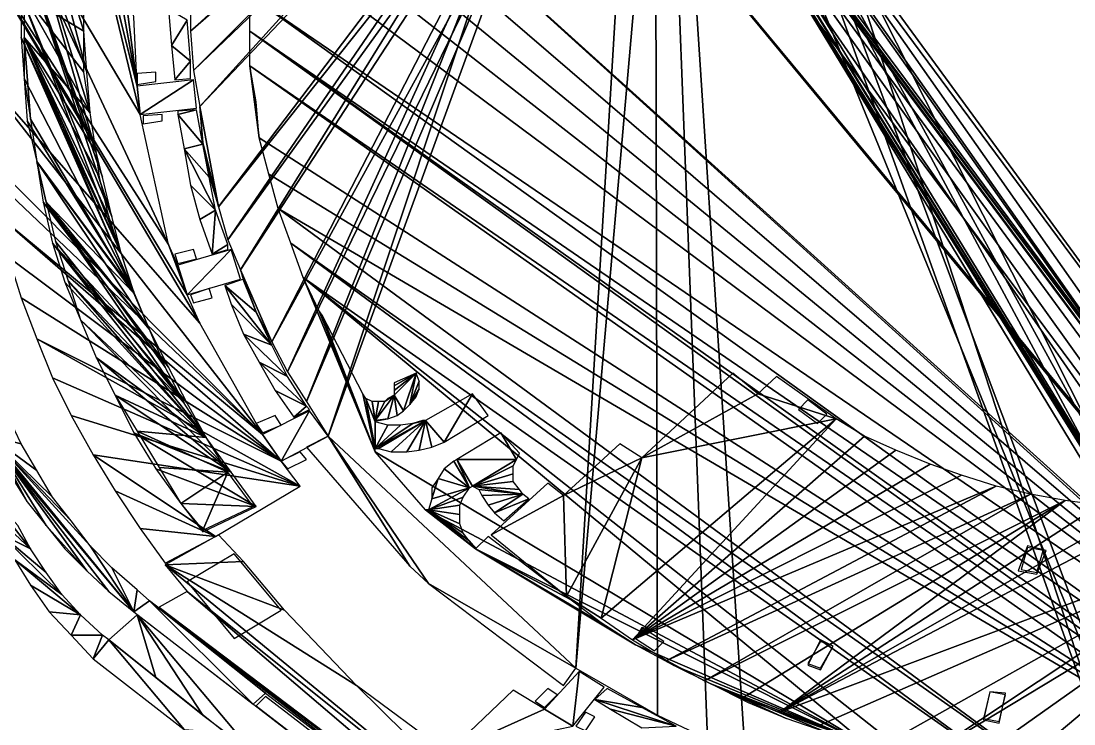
# Model space of a CAD drawing. Extents: x -35430092 to -35393830, y 11991942 to 12015432.
# Drawn here: x -35413104 to -35412169, y 12006755 to 12007379 of the extents above; entities that cross this region are included whole.
import ezdxf

# ---------------------------------------------------------------- set-up
doc = ezdxf.new("R2010")
doc.units = 0

msp = doc.modelspace()

# ---------------------------------------------------------------- linework, layer by layer
at = {"layer": 'mg_to_dxf', "color": 52}
for points in [[(-35412137.59, 12008078.04), (-35412137.59, 12008078.04), (-35412953.32, 12007369.49), (-35412176.56, 12008075.25)], [(-35412137.59, 12008078.04), (-35412137.59, 12008078.04), (-35412953.32, 12007402.9), (-35412953.32, 12007369.49)], [(-35412176.56, 12008075.25), (-35412176.56, 12008075.25), (-35412953.32, 12007369.49), (-35412950.54, 12007334.69)], [(-35412176.56, 12008075.25), (-35412176.56, 12008075.25), (-35412950.54, 12007334.69), (-35412212.76, 12008071.08)], [(-35412212.76, 12008071.08), (-35412212.76, 12008071.08), (-35412950.54, 12007334.69), (-35412944.97, 12007302.67)], [(-35412212.76, 12008071.08), (-35412212.76, 12008071.08), (-35412944.97, 12007302.67), (-35412251.73, 12008065.51)], [(-35412251.73, 12008065.51), (-35412251.73, 12008065.51), (-35412944.97, 12007302.67), (-35412928.26, 12007213.58)], [(-35412251.73, 12008065.51), (-35412251.73, 12008065.51), (-35412928.26, 12007213.58), (-35412287.93, 12008058.55)], [(-35412287.93, 12008058.55), (-35412287.93, 12008058.55), (-35412928.26, 12007213.58), (-35412919.91, 12007184.35)], [(-35412287.93, 12008058.55), (-35412287.93, 12008058.55), (-35412919.91, 12007184.35), (-35412326.9, 12008048.8)], [(-35412326.9, 12008048.8), (-35412326.9, 12008048.8), (-35412919.91, 12007184.35), (-35412908.78, 12007157.9)], [(-35412326.9, 12008048.8), (-35412326.9, 12008048.8), (-35412908.78, 12007157.9), (-35412363.1, 12008039.06)], [(-35412363.1, 12008039.06), (-35412363.1, 12008039.06), (-35412908.78, 12007157.9), (-35412880.93, 12007093.87)], [(-35412363.1, 12008039.06), (-35412363.1, 12008039.06), (-35412880.93, 12007093.87), (-35412399.29, 12008026.53)], [(-35412399.29, 12008026.53), (-35412399.29, 12008026.53), (-35412880.93, 12007093.87), (-35412867.01, 12007067.42)], [(-35412399.29, 12008026.53), (-35412399.29, 12008026.53), (-35412867.01, 12007067.42), (-35412435.48, 12008012.61)], [(-35412435.48, 12008012.61), (-35412435.48, 12008012.61), (-35412867.01, 12007067.42), (-35412850.31, 12007040.97)], [(-35412435.48, 12008012.61), (-35412435.48, 12008012.61), (-35412850.31, 12007040.97), (-35412471.68, 12007995.91)], [(-35412471.68, 12007995.91), (-35412471.68, 12007995.91), (-35412850.31, 12007040.97), (-35412830.82, 12007010.34)], [(-35412471.68, 12007995.91), (-35412471.68, 12007995.91), (-35412830.82, 12007010.34), (-35412507.87, 12007979.2)], [(-35412507.87, 12007979.2), (-35412507.87, 12007979.2), (-35412830.82, 12007010.34), (-35412610.88, 12006804.32)], [(-35412507.87, 12007979.2), (-35412507.87, 12007979.2), (-35412610.88, 12006804.32), (-35412541.28, 12007961.1)], [(-35412538.49, 12006762.56), (-35412538.49, 12006762.56), (-35412541.28, 12007961.1), (-35412610.88, 12006804.32)], [(-35412541.28, 12007961.1), (-35412541.28, 12007961.1), (-35412112.53, 12006652.59), (-35412574.69, 12007940.22)], [(-35412541.28, 12007961.1), (-35412541.28, 12007961.1), (-35412538.49, 12006762.56), (-35412493.95, 12006741.68)], [(-35412460.54, 12006727.76), (-35412460.54, 12006727.76), (-35412541.28, 12007961.1), (-35412493.95, 12006741.68)], [(-35412112.53, 12006652.59), (-35412112.53, 12006652.59), (-35412541.28, 12007961.1), (-35412460.54, 12006727.76)], [(-35412574.69, 12007940.22), (-35412574.69, 12007940.22), (-35412090.26, 12006651.2), (-35412608.1, 12007919.34)], [(-35412574.69, 12007940.22), (-35412574.69, 12007940.22), (-35412112.53, 12006652.59), (-35412090.26, 12006651.2)], [(-35412608.1, 12007919.34), (-35412608.1, 12007919.34), (-35411967.76, 12006647.02), (-35412638.72, 12007897.07)], [(-35412608.1, 12007919.34), (-35412608.1, 12007919.34), (-35412090.26, 12006651.2), (-35411967.76, 12006647.02)], [(-35412638.72, 12007897.07), (-35412638.72, 12007897.07), (-35411953.84, 12006647.02), (-35412688.83, 12007856.7)], [(-35412638.72, 12007897.07), (-35412638.72, 12007897.07), (-35411967.76, 12006647.02), (-35411953.84, 12006647.02)], [(-35412688.83, 12007856.7), (-35412688.83, 12007856.7), (-35411942.7, 12006648.41), (-35412691.62, 12007848.35)], [(-35412688.83, 12007856.7), (-35412688.83, 12007856.7), (-35411953.84, 12006647.02), (-35411942.7, 12006648.41)], [(-35412711.11, 12007844.17), (-35412711.11, 12007844.17), (-35411906.51, 12006719.41), (-35412738.95, 12007838.61)], [(-35412711.11, 12007844.17), (-35412711.11, 12007844.17), (-35411928.78, 12006716.62), (-35411906.51, 12006719.41)], [(-35411928.78, 12006716.62), (-35411928.78, 12006716.62), (-35412711.11, 12007844.17), (-35411906.51, 12006748.64)], [(-35411906.51, 12006748.64), (-35411906.51, 12006748.64), (-35412711.11, 12007844.17), (-35411900.94, 12006758.39)], [(-35412702.75, 12007835.82), (-35412702.75, 12007835.82), (-35411900.94, 12006758.39), (-35412711.11, 12007844.17)], [(-35412691.62, 12007848.35), (-35412691.62, 12007848.35), (-35411942.7, 12006648.41), (-35412688.83, 12007844.17)], [(-35412688.83, 12007844.17), (-35412688.83, 12007844.17), (-35411942.7, 12006648.41), (-35412686.05, 12007841.39)], [(-35412672.13, 12007840), (-35412672.13, 12007840), (-35411870.32, 12006706.88), (-35412669.35, 12007842.78)], [(-35412669.35, 12007842.78), (-35412669.35, 12007842.78), (-35411867.53, 12006761.17), (-35412647.07, 12007826.08)], [(-35412669.35, 12007842.78), (-35412669.35, 12007842.78), (-35411870.32, 12006706.88), (-35411867.53, 12006761.17)], [(-35412669.35, 12007842.78), (-35412669.35, 12007842.78), (-35411870.32, 12006706.88), (-35412669.35, 12007842.78)], [(-35412738.95, 12007838.61), (-35412738.95, 12007838.61), (-35411906.51, 12006719.41), (-35412786.28, 12007782.92)], [(-35412702.75, 12007835.82), (-35412702.75, 12007835.82), (-35411900.94, 12006758.39)], [(-35412697.19, 12007830.25), (-35412697.19, 12007830.25), (-35411898.16, 12006761.17), (-35412702.75, 12007835.82)], [(-35412702.75, 12007835.82), (-35412702.75, 12007835.82), (-35411898.16, 12006761.17), (-35411900.94, 12006758.39)], [(-35412686.05, 12007841.39), (-35412686.05, 12007841.39), (-35411942.7, 12006648.41), (-35412683.27, 12007840)], [(-35412683.27, 12007840), (-35412683.27, 12007840), (-35411942.7, 12006648.41), (-35412677.7, 12007840)], [(-35412677.7, 12007840), (-35412677.7, 12007840), (-35411942.7, 12006648.41), (-35412672.13, 12007840)], [(-35412672.13, 12007840), (-35412672.13, 12007840), (-35411942.7, 12006648.41), (-35411870.32, 12006706.88)], [(-35412688.83, 12007826.08), (-35412688.83, 12007826.08), (-35411898.16, 12006761.17), (-35412697.19, 12007830.25)], [(-35412647.07, 12007826.08), (-35412647.07, 12007826.08), (-35411898.16, 12006761.17), (-35412688.83, 12007826.08)], [(-35412647.07, 12007826.08), (-35412647.07, 12007826.08), (-35411867.53, 12006761.17), (-35411898.16, 12006761.17)], [(-35412786.28, 12007782.92), (-35412786.28, 12007782.92), (-35411903.73, 12006719.41), (-35412864.23, 12007589.43)], [(-35412786.28, 12007782.92), (-35412786.28, 12007782.92), (-35411906.51, 12006719.41), (-35411903.73, 12006719.41)], [(-35412786.28, 12007782.92), (-35412786.28, 12007782.92), (-35411906.51, 12006719.41)], [(-35413056.33, 12007749.52), (-35413056.33, 12007749.52), (-35413073.04, 12007713.32), (-35413000.65, 12007320.77)], [(-35413003.43, 12007382.02), (-35413003.43, 12007382.02), (-35413056.33, 12007749.52), (-35413000.65, 12007320.77)], [(-35413000.65, 12007320.77), (-35413000.65, 12007320.77), (-35413073.04, 12007713.32), (-35413089.74, 12007675.74)], [(-35413089.74, 12007675.74), (-35413089.74, 12007675.74), (-35413134.29, 12007525.4), (-35412997.87, 12007295.71)], [(-35413000.65, 12007320.77), (-35413000.65, 12007320.77), (-35413089.74, 12007675.74), (-35412997.87, 12007295.71)], [(-35412864.23, 12007589.43), (-35412864.23, 12007589.43), (-35411898.16, 12006718.02), (-35412875.37, 12007557.41)], [(-35412864.23, 12007589.43), (-35412864.23, 12007589.43), (-35411903.73, 12006719.41), (-35411898.16, 12006718.02)], [(-35412875.37, 12007557.41), (-35412875.37, 12007557.41), (-35411898.16, 12006718.02), (-35412883.72, 12007525.4)], [(-35413134.29, 12007525.4), (-35413134.29, 12007525.4), (-35413142.64, 12007444.66), (-35412972.81, 12007180.17)], [(-35412997.87, 12007295.71), (-35412997.87, 12007295.71), (-35413134.29, 12007525.4), (-35412972.81, 12007180.17)], [(-35412883.72, 12007525.4), (-35412883.72, 12007525.4), (-35411898.16, 12006718.02), (-35412889.29, 12007491.99)], [(-35413045.2, 12007333.3), (-35413045.2, 12007333.3), (-35413092.52, 12007512.87), (-35413098.09, 12007475.28)], [(-35413047.98, 12007369.49), (-35413047.98, 12007369.49), (-35413092.52, 12007512.87), (-35413045.2, 12007333.3)], [(-35413047.98, 12007405.68), (-35413047.98, 12007405.68), (-35413092.52, 12007512.87), (-35413047.98, 12007369.49)], [(-35412889.29, 12007491.99), (-35412889.29, 12007491.99), (-35411898.16, 12006718.02), (-35412894.86, 12007458.58)], [(-35413098.09, 12007475.28), (-35413098.09, 12007475.28), (-35413100.88, 12007439.09), (-35413036.84, 12007262.3)], [(-35413042.41, 12007297.1), (-35413042.41, 12007297.1), (-35413098.09, 12007475.28), (-35413036.84, 12007262.3)], [(-35413045.2, 12007333.3), (-35413045.2, 12007333.3), (-35413098.09, 12007475.28), (-35413042.41, 12007297.1)], [(-35412894.86, 12007458.58), (-35412894.86, 12007458.58), (-35411898.16, 12006718.02), (-35412900.42, 12007401.51)], [(-35413142.64, 12007444.66), (-35413142.64, 12007444.66), (-35413145.42, 12007338.86), (-35412944.97, 12007110.57)], [(-35412972.81, 12007180.17), (-35412972.81, 12007180.17), (-35413142.64, 12007444.66), (-35412956.1, 12007135.63)], [(-35412956.1, 12007135.63), (-35412956.1, 12007135.63), (-35413142.64, 12007444.66), (-35412944.97, 12007110.57)], [(-35413022.92, 12007205.23), (-35413022.92, 12007205.23), (-35413100.88, 12007439.09), (-35413103.66, 12007401.51)], [(-35413100.88, 12007439.09), (-35413100.88, 12007439.09), (-35413031.27, 12007240.03), (-35413036.84, 12007262.3)], [(-35413031.27, 12007240.03), (-35413031.27, 12007240.03), (-35413100.88, 12007439.09), (-35413022.92, 12007205.23)], [(-35413100.88, 12007401.51), (-35413100.88, 12007401.51), (-35413047.98, 12007369.49), (-35413047.98, 12007405.68)], [(-35413103.66, 12007401.51), (-35413103.66, 12007401.51), (-35413103.66, 12007363.92), (-35413014.57, 12007171.82)], [(-35413022.92, 12007205.23), (-35413022.92, 12007205.23), (-35413103.66, 12007401.51), (-35413014.57, 12007171.82)], [(-35413100.88, 12007401.51), (-35413100.88, 12007401.51), (-35413100.88, 12007363.92), (-35413042.41, 12007297.1)], [(-35413100.88, 12007401.51), (-35413100.88, 12007401.51), (-35413042.41, 12007297.1), (-35413047.98, 12007333.3)], [(-35413100.88, 12007401.51), (-35413100.88, 12007401.51), (-35413047.98, 12007333.3), (-35413047.98, 12007369.49)], [(-35412900.42, 12007401.51), (-35412900.42, 12007401.51), (-35411914.86, 12006694.35), (-35412900.42, 12007369.49)], [(-35412900.42, 12007401.51), (-35412900.42, 12007401.51), (-35411898.16, 12006718.02), (-35411914.86, 12006694.35)], [(-35412956.1, 12007379.23), (-35412956.1, 12007379.23), (-35412972.81, 12007388.98), (-35412970.03, 12007356.96)], [(-35412956.1, 12007379.23), (-35412956.1, 12007379.23), (-35412970.03, 12007356.96), (-35412953.32, 12007343.04)], [(-35412900.42, 12007338.86), (-35412900.42, 12007338.86), (-35412900.42, 12007369.49), (-35411945.49, 12006683.22)], [(-35411945.49, 12006683.22), (-35411945.49, 12006683.22), (-35412900.42, 12007369.49), (-35411934.35, 12006684.61)], [(-35412900.42, 12007369.49), (-35412900.42, 12007369.49), (-35411914.86, 12006694.35), (-35411934.35, 12006684.61)], [(-35413103.66, 12007363.92), (-35413103.66, 12007363.92), (-35413100.88, 12007327.73), (-35413003.43, 12007138.41)], [(-35413014.57, 12007171.82), (-35413014.57, 12007171.82), (-35413103.66, 12007363.92), (-35413003.43, 12007138.41)], [(-35413100.88, 12007363.92), (-35413100.88, 12007363.92), (-35413100.88, 12007327.73), (-35413095.31, 12007291.54)], [(-35413100.88, 12007363.92), (-35413100.88, 12007363.92), (-35413014.57, 12007171.82), (-35413025.71, 12007205.23)], [(-35413100.88, 12007363.92), (-35413100.88, 12007363.92), (-35413095.31, 12007291.54), (-35413003.43, 12007137.02)], [(-35413034.06, 12007240.03), (-35413034.06, 12007240.03), (-35413100.88, 12007363.92), (-35413025.71, 12007205.23)], [(-35413014.57, 12007171.82), (-35413014.57, 12007171.82), (-35413100.88, 12007363.92), (-35413003.43, 12007137.02)], [(-35413036.84, 12007262.3), (-35413036.84, 12007262.3), (-35413100.88, 12007363.92), (-35413034.06, 12007240.03)], [(-35413042.41, 12007297.1), (-35413042.41, 12007297.1), (-35413100.88, 12007363.92), (-35413036.84, 12007262.3)], [(-35412953.32, 12007343.04), (-35412953.32, 12007343.04), (-35412970.03, 12007356.96), (-35412967.24, 12007326.34)], [(-35413145.42, 12007338.86), (-35413145.42, 12007338.86), (-35413134.29, 12007258.13), (-35412889.29, 12007011.74)], [(-35412944.97, 12007110.57), (-35412944.97, 12007110.57), (-35413145.42, 12007338.86), (-35412889.29, 12007011.74)], [(-35412953.32, 12007343.04), (-35412953.32, 12007343.04), (-35412967.24, 12007326.34), (-35412953.32, 12007327.73)], [(-35412892.07, 12007274.83), (-35412892.07, 12007274.83), (-35412894.86, 12007306.85), (-35412900.42, 12007338.86)], [(-35412892.07, 12007274.83), (-35412892.07, 12007274.83), (-35412900.42, 12007338.86), (-35411970.54, 12006683.22)], [(-35411970.54, 12006683.22), (-35411970.54, 12006683.22), (-35412900.42, 12007338.86), (-35411945.49, 12006683.22)], [(-35412983.95, 12007324.94), (-35412983.95, 12007333.3), (-35413000.65, 12007331.9), (-35413000.65, 12007322.16)], [(-35413003.43, 12007138.41), (-35413003.43, 12007138.41), (-35413100.88, 12007327.73), (-35413098.09, 12007290.14)], [(-35412997.87, 12007295.71), (-35412997.87, 12007295.71), (-35412950.54, 12007326.34), (-35413000.65, 12007320.77)], [(-35412997.87, 12007295.71), (-35412997.87, 12007295.71), (-35412947.75, 12007301.28), (-35412950.54, 12007326.34)], [(-35412944.97, 12007302.67), (-35412944.97, 12007302.67), (-35412942.18, 12007270.65), (-35412928.26, 12007213.58)], [(-35412944.97, 12007302.67), (-35412944.97, 12007302.67), (-35412944.97, 12007298.5), (-35412942.18, 12007270.65)], [(-35413003.43, 12007137.02), (-35413003.43, 12007137.02), (-35413095.31, 12007291.54), (-35413089.74, 12007253.95)], [(-35412995.08, 12007287.36), (-35412978.38, 12007290.14), (-35412978.38, 12007295.71), (-35412995.08, 12007294.32)], [(-35412942.18, 12007269.26), (-35412942.18, 12007269.26), (-35412947.75, 12007299.89), (-35412964.46, 12007295.71)], [(-35412964.46, 12007295.71), (-35412964.46, 12007295.71), (-35412947.75, 12007299.89), (-35412964.46, 12007298.5)], [(-35412958.89, 12007265.09), (-35412958.89, 12007265.09), (-35412942.18, 12007269.26), (-35412964.46, 12007295.71)], [(-35413003.43, 12007138.41), (-35413003.43, 12007138.41), (-35413098.09, 12007290.14), (-35413089.74, 12007253.95)], [(-35412883.72, 12007242.81), (-35412883.72, 12007242.81), (-35412892.07, 12007274.83), (-35411970.54, 12006683.22)], [(-35412942.18, 12007269.26), (-35412942.18, 12007269.26), (-35412958.89, 12007265.09), (-35412936.62, 12007240.03)], [(-35412958.89, 12007265.09), (-35412958.89, 12007265.09), (-35412953.32, 12007233.07), (-35412931.05, 12007210.8)], [(-35412936.62, 12007240.03), (-35412936.62, 12007240.03), (-35412958.89, 12007265.09), (-35412931.05, 12007210.8)], [(-35412928.26, 12007213.58), (-35412928.26, 12007213.58), (-35412942.18, 12007270.65), (-35412936.62, 12007241.42)], [(-35412889.29, 12007011.74), (-35412889.29, 12007011.74), (-35413134.29, 12007258.13), (-35413131.5, 12007241.42)], [(-35413089.74, 12007253.95), (-35413089.74, 12007253.95), (-35413089.74, 12007252.56), (-35413081.39, 12007217.76)], [(-35413003.43, 12007137.02), (-35413003.43, 12007137.02), (-35413089.74, 12007253.95), (-35413081.39, 12007217.76)], [(-35413089.74, 12007253.95), (-35413089.74, 12007253.95), (-35413084.17, 12007217.76), (-35412989.51, 12007105)], [(-35413003.43, 12007138.41), (-35413003.43, 12007138.41), (-35413089.74, 12007253.95), (-35412989.51, 12007105)], [(-35412889.29, 12007011.74), (-35412889.29, 12007011.74), (-35413131.5, 12007241.42), (-35413123.15, 12007205.23)], [(-35412883.72, 12007242.81), (-35412883.72, 12007242.81), (-35411970.54, 12006683.22), (-35412875.37, 12007212.19)], [(-35412931.05, 12007210.8), (-35412931.05, 12007210.8), (-35412953.32, 12007233.07), (-35412944.97, 12007202.45)], [(-35412972.81, 12007071.59), (-35412972.81, 12007071.59), (-35413084.17, 12007217.76), (-35413075.82, 12007181.56)], [(-35412989.51, 12007105), (-35412989.51, 12007105), (-35413084.17, 12007217.76), (-35412972.81, 12007071.59)], [(-35413081.39, 12007217.76), (-35413081.39, 12007217.76), (-35413073.04, 12007182.96), (-35412958.89, 12007039.58)], [(-35413081.39, 12007217.76), (-35413081.39, 12007217.76), (-35412989.51, 12007105), (-35413003.43, 12007137.02)], [(-35412975.59, 12007071.59), (-35412975.59, 12007071.59), (-35413081.39, 12007217.76), (-35412958.89, 12007039.58)], [(-35412989.51, 12007105), (-35412989.51, 12007105), (-35413081.39, 12007217.76), (-35412975.59, 12007071.59)], [(-35412931.05, 12007210.8), (-35412931.05, 12007210.8), (-35412944.97, 12007202.45), (-35412933.83, 12007171.82)], [(-35412931.05, 12007210.8), (-35412931.05, 12007210.8), (-35412933.83, 12007171.82), (-35412919.91, 12007180.17)], [(-35412875.37, 12007212.19), (-35412875.37, 12007212.19), (-35412182.13, 12006702.7), (-35412864.23, 12007181.56)], [(-35412875.37, 12007212.19), (-35412875.37, 12007212.19), (-35411970.54, 12006683.22), (-35412182.13, 12006702.7)], [(-35413123.15, 12007205.23), (-35413123.15, 12007205.23), (-35413114.8, 12007169.04), (-35412872.58, 12006988.07)], [(-35412889.29, 12007011.74), (-35412889.29, 12007011.74), (-35413123.15, 12007205.23), (-35412872.58, 12006988.07)], [(-35413075.82, 12007181.56), (-35413075.82, 12007181.56), (-35413064.68, 12007146.76), (-35412939.4, 12007008.95)], [(-35412956.1, 12007039.58), (-35412956.1, 12007039.58), (-35413075.82, 12007181.56), (-35412939.4, 12007008.95)], [(-35412972.81, 12007071.59), (-35412972.81, 12007071.59), (-35413075.82, 12007181.56), (-35412956.1, 12007039.58)], [(-35412958.89, 12007039.58), (-35412958.89, 12007039.58), (-35413073.04, 12007182.96), (-35413061.9, 12007148.16)], [(-35412956.1, 12007135.63), (-35412956.1, 12007135.63), (-35412964.46, 12007162.08), (-35412972.81, 12007180.17)], [(-35412919.91, 12007180.17), (-35412919.91, 12007180.17), (-35412933.83, 12007171.82), (-35412919.91, 12007176)], [(-35412864.23, 12007181.56), (-35412864.23, 12007181.56), (-35412221.11, 12006708.27), (-35412853.09, 12007150.94)], [(-35412864.23, 12007181.56), (-35412864.23, 12007181.56), (-35412182.13, 12006702.7), (-35412221.11, 12006708.27)], [(-35412947.75, 12007167.64), (-35412950.54, 12007176), (-35412967.24, 12007171.82), (-35412964.46, 12007163.47)], [(-35412956.1, 12007135.63), (-35412956.1, 12007135.63), (-35412917.13, 12007176), (-35412964.46, 12007162.08)], [(-35412956.1, 12007135.63), (-35412956.1, 12007135.63), (-35412908.78, 12007149.55), (-35412917.13, 12007176)], [(-35412872.58, 12006988.07), (-35412872.58, 12006988.07), (-35413114.8, 12007169.04), (-35413103.66, 12007132.84)], [(-35412908.78, 12007157.9), (-35412908.78, 12007157.9), (-35412894.86, 12007120.31), (-35412880.93, 12007093.87)], [(-35412908.78, 12007157.9), (-35412908.78, 12007157.9), (-35412905.99, 12007148.16), (-35412894.86, 12007120.31)], [(-35412789.06, 12006996.42), (-35412789.06, 12006996.42), (-35412839.17, 12007121.71), (-35412853.09, 12007150.94)], [(-35412789.06, 12006996.42), (-35412789.06, 12006996.42), (-35412853.09, 12007150.94), (-35412351.96, 12006736.11)], [(-35412351.96, 12006736.11), (-35412351.96, 12006736.11), (-35412853.09, 12007150.94), (-35412312.98, 12006724.98)], [(-35412853.09, 12007150.94), (-35412853.09, 12007150.94), (-35412221.11, 12006708.27), (-35412312.98, 12006724.98)], [(-35412939.4, 12007008.95), (-35412939.4, 12007008.95), (-35413064.68, 12007146.76), (-35413050.76, 12007113.35)], [(-35412939.4, 12007008.95), (-35412939.4, 12007008.95), (-35413061.9, 12007148.16), (-35413050.76, 12007113.35)], [(-35412958.89, 12007039.58), (-35412958.89, 12007039.58), (-35413061.9, 12007148.16), (-35412939.4, 12007008.95)], [(-35412894.86, 12007120.31), (-35412894.86, 12007120.31), (-35412905.99, 12007149.55), (-35412922.7, 12007143.98)], [(-35412922.7, 12007143.98), (-35412922.7, 12007143.98), (-35412917.13, 12007127.28), (-35412880.93, 12007091.08)], [(-35412894.86, 12007120.31), (-35412894.86, 12007120.31), (-35412922.7, 12007143.98), (-35412880.93, 12007091.08)], [(-35412872.58, 12006988.07), (-35412872.58, 12006988.07), (-35413103.66, 12007132.84), (-35413089.74, 12007096.65)], [(-35412950.54, 12007128.67), (-35412933.83, 12007132.84), (-35412936.62, 12007141.2), (-35412953.32, 12007135.63)], [(-35412880.93, 12007091.08), (-35412880.93, 12007091.08), (-35412917.13, 12007127.28), (-35412905.99, 12007100.83)], [(-35412789.06, 12006996.42), (-35412789.06, 12006996.42), (-35412836.39, 12007117.53), (-35412839.17, 12007121.71)], [(-35412789.06, 12006996.42), (-35412789.06, 12006996.42), (-35412800.2, 12007047.93), (-35412836.39, 12007117.53)], [(-35412939.4, 12007008.95), (-35412939.4, 12007008.95), (-35413050.76, 12007113.35), (-35413036.84, 12007079.95)], [(-35413050.76, 12007113.35), (-35413050.76, 12007113.35), (-35413036.84, 12007079.95), (-35412917.13, 12006978.33)], [(-35412939.4, 12007008.95), (-35412939.4, 12007008.95), (-35413050.76, 12007113.35), (-35412917.13, 12006978.33)], [(-35412855.88, 12006965.8), (-35412855.88, 12006965.8), (-35413089.74, 12007096.65), (-35413075.82, 12007061.85)], [(-35412872.58, 12006988.07), (-35412872.58, 12006988.07), (-35413089.74, 12007096.65), (-35412855.88, 12006965.8)], [(-35412867.01, 12007063.24), (-35412867.01, 12007063.24), (-35412905.99, 12007100.83), (-35412892.07, 12007075.77)], [(-35412880.93, 12007091.08), (-35412880.93, 12007091.08), (-35412905.99, 12007100.83), (-35412867.01, 12007063.24)], [(-35412939.4, 12007008.95), (-35412939.4, 12007008.95), (-35413036.84, 12007079.95), (-35413020.14, 12007046.54)], [(-35412917.13, 12006978.33), (-35412917.13, 12006978.33), (-35413036.84, 12007079.95), (-35413020.14, 12007046.54)], [(-35412892.07, 12007075.77), (-35412892.07, 12007075.77), (-35412878.15, 12007050.71), (-35412850.31, 12007036.79)], [(-35412867.01, 12007063.24), (-35412867.01, 12007063.24), (-35412892.07, 12007075.77), (-35412850.31, 12007036.79)], [(-35412855.88, 12006965.8), (-35412855.88, 12006965.8), (-35413075.82, 12007061.85), (-35413059.12, 12007028.44)], [(-35412764, 12007032.62), (-35412764, 12007032.62), (-35412752.87, 12007066.03), (-35412772.36, 12007046.54)], [(-35412772.36, 12007046.54), (-35412772.36, 12007046.54), (-35412752.87, 12007066.03), (-35412772.36, 12007050.71)], [(-35412752.87, 12007066.03), (-35412752.87, 12007066.03), (-35412772.36, 12007057.67), (-35412772.36, 12007054.89)], [(-35412752.87, 12007066.03), (-35412752.87, 12007066.03), (-35412772.36, 12007054.89), (-35412772.36, 12007050.71)], [(-35412758.44, 12007038.18), (-35412758.44, 12007038.18), (-35412752.87, 12007066.03), (-35412764, 12007032.62)], [(-35412750.08, 12007059.07), (-35412750.08, 12007059.07), (-35412752.87, 12007066.03), (-35412758.44, 12007038.18)], [(-35412750.08, 12007052.11), (-35412750.08, 12007052.11), (-35412750.08, 12007059.07), (-35412758.44, 12007038.18)], [(-35412449.4, 12007047.93), (-35412449.4, 12007047.93), (-35412471.68, 12007066.03), (-35412552.41, 12006990.86)], [(-35412379.8, 12007025.66), (-35412379.8, 12007025.66), (-35412432.7, 12007063.24), (-35412449.4, 12007047.93)], [(-35412850.31, 12007036.79), (-35412850.31, 12007036.79), (-35412878.15, 12007050.71), (-35412861.45, 12007027.05)], [(-35412750.08, 12007052.11), (-35412750.08, 12007052.11), (-35412758.44, 12007038.18), (-35412752.87, 12007045.14)], [(-35413000.65, 12007014.52), (-35413000.65, 12007014.52), (-35412939.4, 12007008.95), (-35413020.14, 12007046.54)], [(-35412917.13, 12006978.33), (-35412917.13, 12006978.33), (-35413020.14, 12007046.54), (-35413003.43, 12007013.13)], [(-35412789.06, 12006996.42), (-35412789.06, 12006996.42), (-35412797.41, 12007043.75), (-35412800.2, 12007047.93)], [(-35412789.06, 12007022.87), (-35412789.06, 12007022.87), (-35412791.84, 12007040.97), (-35412797.41, 12007043.75)], [(-35412789.06, 12006999.21), (-35412789.06, 12006999.21), (-35412789.06, 12007022.87), (-35412797.41, 12007043.75)], [(-35412789.06, 12006996.42), (-35412789.06, 12006996.42), (-35412789.06, 12006999.21), (-35412797.41, 12007043.75)], [(-35412789.06, 12007024.26), (-35412789.06, 12007024.26), (-35412786.28, 12007040.97), (-35412791.84, 12007040.97)], [(-35412789.06, 12007022.87), (-35412789.06, 12007022.87), (-35412789.06, 12007024.26), (-35412791.84, 12007040.97)], [(-35412789.06, 12007024.26), (-35412789.06, 12007024.26), (-35412777.92, 12007025.66), (-35412772.36, 12007046.54)], [(-35412789.06, 12007024.26), (-35412789.06, 12007024.26), (-35412772.36, 12007046.54), (-35412780.71, 12007040.97)], [(-35412789.06, 12007024.26), (-35412789.06, 12007024.26), (-35412780.71, 12007040.97), (-35412786.28, 12007040.97)], [(-35412772.36, 12007046.54), (-35412772.36, 12007046.54), (-35412777.92, 12007043.75), (-35412780.71, 12007040.97)], [(-35412772.36, 12007046.54), (-35412772.36, 12007046.54), (-35412777.92, 12007025.66), (-35412769.57, 12007028.44)], [(-35412769.57, 12007028.44), (-35412769.57, 12007028.44), (-35412764, 12007032.62), (-35412772.36, 12007046.54)], [(-35412702.75, 12007047.93), (-35412702.75, 12007047.93), (-35412744.52, 12007024.26), (-35412727.81, 12007004.78)], [(-35412688.83, 12007028.44), (-35412688.83, 12007028.44), (-35412702.75, 12007047.93), (-35412727.81, 12007004.78)], [(-35412552.41, 12006990.86), (-35412552.41, 12006990.86), (-35412379.8, 12007025.66), (-35412449.4, 12007047.93)], [(-35412413.21, 12007034.01), (-35412396.51, 12007021.48), (-35412388.15, 12007029.83), (-35412404.86, 12007042.36)], [(-35412872.58, 12006988.07), (-35412872.58, 12006988.07), (-35412847.53, 12007032.62), (-35412889.29, 12007011.74)], [(-35412872.58, 12006988.07), (-35412872.58, 12006988.07), (-35412830.82, 12007010.34), (-35412847.53, 12007032.62)], [(-35412850.31, 12007036.79), (-35412850.31, 12007036.79), (-35412861.45, 12007027.05), (-35412847.53, 12007034.01)], [(-35413131.5, 12007010.34), (-35413131.5, 12007010.34), (-35413103.66, 12007003.38), (-35413114.8, 12007027.05)], [(-35413039.63, 12006993.64), (-35413039.63, 12006993.64), (-35412855.88, 12006965.8), (-35413059.12, 12007028.44)], [(-35412872.58, 12007020.09), (-35412878.15, 12007028.44), (-35412894.86, 12007021.48), (-35412889.29, 12007013.13)], [(-35412789.06, 12007024.26), (-35412789.06, 12007024.26), (-35412786.28, 12007024.26), (-35412777.92, 12007025.66)], [(-35412789.06, 12006999.21), (-35412789.06, 12006999.21), (-35412744.52, 12007024.26), (-35412755.65, 12007021.48)], [(-35412789.06, 12006999.21), (-35412789.06, 12006999.21), (-35412786.28, 12006999.21), (-35412744.52, 12007024.26)], [(-35412789.06, 12006999.21), (-35412789.06, 12006999.21), (-35412777.92, 12007020.09), (-35412789.06, 12007022.87)], [(-35412789.06, 12006999.21), (-35412789.06, 12006999.21), (-35412755.65, 12007021.48), (-35412766.79, 12007020.09)], [(-35412789.06, 12006999.21), (-35412789.06, 12006999.21), (-35412766.79, 12007020.09), (-35412777.92, 12007020.09)], [(-35412786.28, 12006999.21), (-35412786.28, 12006999.21), (-35412775.14, 12006996.42), (-35412744.52, 12007024.26)], [(-35412744.52, 12007024.26), (-35412744.52, 12007024.26), (-35412775.14, 12006996.42), (-35412761.22, 12006996.42)], [(-35412744.52, 12007024.26), (-35412744.52, 12007024.26), (-35412761.22, 12006996.42), (-35412750.08, 12006997.82)], [(-35412755.65, 12007021.48), (-35412755.65, 12007021.48), (-35412744.52, 12007024.26), (-35412747.3, 12007024.26)], [(-35412744.52, 12007024.26), (-35412744.52, 12007024.26), (-35412750.08, 12006997.82), (-35412738.95, 12007000.6)], [(-35412727.81, 12007004.78), (-35412727.81, 12007004.78), (-35412744.52, 12007024.26), (-35412738.95, 12007000.6)], [(-35412588.61, 12006848.87), (-35412588.61, 12006848.87), (-35412379.8, 12007025.66), (-35412552.41, 12006990.86)], [(-35412588.61, 12006848.87), (-35412588.61, 12006848.87), (-35412560.77, 12006829.38), (-35412379.8, 12007025.66)], [(-35412379.8, 12007025.66), (-35412379.8, 12007025.66), (-35412560.77, 12006829.38), (-35412354.75, 12007010.34)], [(-35412894.86, 12006947.7), (-35412894.86, 12006947.7), (-35413003.43, 12007013.13), (-35412983.95, 12006981.11)], [(-35412917.13, 12006978.33), (-35412917.13, 12006978.33), (-35413003.43, 12007013.13), (-35412894.86, 12006947.7)], [(-35412919.91, 12006978.33), (-35412919.91, 12006978.33), (-35413000.65, 12007014.52), (-35412981.16, 12006982.5)], [(-35412939.4, 12007008.95), (-35412939.4, 12007008.95), (-35413000.65, 12007014.52), (-35412919.91, 12006978.33)], [(-35412663.78, 12006989.46), (-35412663.78, 12006989.46), (-35412677.7, 12007013.13), (-35412716.67, 12006989.46)], [(-35412663.78, 12006989.46), (-35412663.78, 12006989.46), (-35412660.99, 12006995.03), (-35412677.7, 12007013.13)], [(-35413131.5, 12007010.34), (-35413131.5, 12007010.34), (-35413059.12, 12006935.17), (-35413075.82, 12006956.05)], [(-35413059.12, 12006935.17), (-35413059.12, 12006935.17), (-35413131.5, 12007010.34), (-35413042.41, 12006912.9)], [(-35413131.5, 12007010.34), (-35413131.5, 12007010.34), (-35413003.43, 12006854.44), (-35413042.41, 12006912.9)], [(-35413131.5, 12007010.34), (-35413131.5, 12007010.34), (-35413123.15, 12006997.82), (-35413003.43, 12006854.44)], [(-35413131.5, 12007010.34), (-35413131.5, 12007010.34), (-35413075.82, 12006956.05), (-35413089.74, 12006979.72)], [(-35413131.5, 12007010.34), (-35413131.5, 12007010.34), (-35413089.74, 12006979.72), (-35413103.66, 12007003.38)], [(-35412830.82, 12007010.34), (-35412830.82, 12007010.34), (-35412850.31, 12007000.6), (-35412758.44, 12006894.81)], [(-35412741.73, 12006879.49), (-35412741.73, 12006879.49), (-35412830.82, 12007010.34), (-35412758.44, 12006894.81)], [(-35412610.88, 12006804.32), (-35412610.88, 12006804.32), (-35412830.82, 12007010.34), (-35412741.73, 12006879.49)], [(-35412552.41, 12006990.86), (-35412552.41, 12006990.86), (-35412571.9, 12007003.38), (-35412622.02, 12006957.45)], [(-35412354.75, 12007010.34), (-35412354.75, 12007010.34), (-35412560.77, 12006829.38), (-35412326.9, 12006997.82)], [(-35413081.39, 12006931), (-35413081.39, 12006931), (-35413123.15, 12006997.82), (-35413098.09, 12006951.88)], [(-35413123.15, 12006997.82), (-35413123.15, 12006997.82), (-35413112.01, 12006974.15), (-35413098.09, 12006951.88)], [(-35413003.43, 12006854.44), (-35413003.43, 12006854.44), (-35413123.15, 12006997.82), (-35413025.71, 12006872.53)], [(-35413025.71, 12006872.53), (-35413025.71, 12006872.53), (-35413123.15, 12006997.82), (-35413045.2, 12006890.63)], [(-35413045.2, 12006890.63), (-35413045.2, 12006890.63), (-35413123.15, 12006997.82), (-35413081.39, 12006931)], [(-35413020.14, 12006961.62), (-35413020.14, 12006961.62), (-35412931.05, 12006921.25), (-35413039.63, 12006993.64)], [(-35412931.05, 12006921.25), (-35412931.05, 12006921.25), (-35412855.88, 12006965.8), (-35413039.63, 12006993.64)], [(-35412867.01, 12006981.11), (-35412850.31, 12006989.46), (-35412855.88, 12006996.42), (-35412872.58, 12006988.07)], [(-35412744.52, 12006944.92), (-35412744.52, 12006944.92), (-35412789.06, 12006996.42), (-35412351.96, 12006736.11)], [(-35412326.9, 12006997.82), (-35412326.9, 12006997.82), (-35412560.77, 12006829.38), (-35412296.28, 12006985.29)], [(-35412727.81, 12006981.11), (-35412727.81, 12006981.11), (-35412705.54, 12006964.41), (-35412719.46, 12006988.07)], [(-35412719.46, 12006988.07), (-35412719.46, 12006988.07), (-35412705.54, 12006964.41), (-35412716.67, 12006989.46)], [(-35412716.67, 12006989.46), (-35412716.67, 12006989.46), (-35412702.75, 12006965.8), (-35412663.78, 12006989.46)], [(-35412705.54, 12006964.41), (-35412705.54, 12006964.41), (-35412702.75, 12006965.8), (-35412716.67, 12006989.46)], [(-35412663.78, 12006989.46), (-35412663.78, 12006989.46), (-35412702.75, 12006965.8), (-35412666.56, 12006983.9)], [(-35412702.75, 12006965.8), (-35412702.75, 12006965.8), (-35412666.56, 12006976.94), (-35412666.56, 12006983.9)], [(-35412622.02, 12006957.45), (-35412622.02, 12006957.45), (-35412619.23, 12006868.36), (-35412552.41, 12006990.86)], [(-35412552.41, 12006990.86), (-35412552.41, 12006990.86), (-35412619.23, 12006868.36), (-35412588.61, 12006848.87)], [(-35412296.28, 12006985.29), (-35412296.28, 12006985.29), (-35412560.77, 12006829.38), (-35412268.44, 12006975.54)], [(-35413145.42, 12006974.15), (-35413145.42, 12006974.15), (-35413137.07, 12006949.09), (-35413095.31, 12006910.12)], [(-35413106.44, 12006931), (-35413106.44, 12006931), (-35413145.42, 12006974.15), (-35413095.31, 12006910.12)], [(-35412894.86, 12006947.7), (-35412894.86, 12006947.7), (-35412983.95, 12006981.11), (-35412961.67, 12006950.49)], [(-35412981.16, 12006982.5), (-35412981.16, 12006982.5), (-35412961.67, 12006950.49), (-35412919.91, 12006978.33)], [(-35412919.91, 12006978.33), (-35412919.91, 12006978.33), (-35412961.67, 12006950.49), (-35412942.18, 12006926.82)], [(-35412919.91, 12006978.33), (-35412919.91, 12006978.33), (-35412942.18, 12006926.82), (-35412897.64, 12006947.7)], [(-35412733.38, 12006972.76), (-35412733.38, 12006972.76), (-35412705.54, 12006964.41), (-35412727.81, 12006981.11)], [(-35412702.75, 12006965.8), (-35412702.75, 12006965.8), (-35412666.56, 12006969.98), (-35412666.56, 12006976.94)], [(-35412268.44, 12006975.54), (-35412268.44, 12006975.54), (-35412560.77, 12006829.38), (-35412237.81, 12006965.8)], [(-35412741.73, 12006944.92), (-35412741.73, 12006944.92), (-35412705.54, 12006964.41), (-35412738.95, 12006954.66)], [(-35412711.11, 12006956.05), (-35412711.11, 12006956.05), (-35412705.54, 12006964.41), (-35412741.73, 12006944.92)], [(-35412733.38, 12006972.76), (-35412733.38, 12006972.76), (-35412738.95, 12006964.41), (-35412738.95, 12006954.66)], [(-35412738.95, 12006954.66), (-35412738.95, 12006954.66), (-35412705.54, 12006964.41), (-35412733.38, 12006972.76)], [(-35412666.56, 12006969.98), (-35412666.56, 12006969.98), (-35412702.75, 12006965.8), (-35412660.99, 12006963.01)], [(-35412702.75, 12006965.8), (-35412702.75, 12006965.8), (-35412658.21, 12006958.84), (-35412660.99, 12006963.01)], [(-35412702.75, 12006965.8), (-35412702.75, 12006965.8), (-35412697.19, 12006963.01), (-35412658.21, 12006958.84)], [(-35412622.02, 12006957.45), (-35412622.02, 12006957.45), (-35412635.94, 12006968.58), (-35412686.05, 12006922.65)], [(-35412237.81, 12006965.8), (-35412237.81, 12006965.8), (-35412560.77, 12006829.38), (-35412530.14, 12006811.28)], [(-35412237.81, 12006965.8), (-35412237.81, 12006965.8), (-35412530.14, 12006811.28), (-35412207.19, 12006958.84)], [(-35412997.87, 12006928.21), (-35412997.87, 12006928.21), (-35412931.05, 12006921.25), (-35413020.14, 12006961.62)], [(-35412713.89, 12006949.09), (-35412713.89, 12006949.09), (-35412711.11, 12006956.05), (-35412741.73, 12006944.92)], [(-35412697.19, 12006963.01), (-35412697.19, 12006963.01), (-35412694.4, 12006957.45), (-35412658.21, 12006958.84)], [(-35412658.21, 12006958.84), (-35412658.21, 12006958.84), (-35412694.4, 12006957.45), (-35412688.83, 12006949.09)], [(-35412658.21, 12006958.84), (-35412658.21, 12006958.84), (-35412688.83, 12006949.09), (-35412683.27, 12006942.13)], [(-35412622.02, 12006957.45), (-35412622.02, 12006957.45), (-35412686.05, 12006922.65), (-35412619.23, 12006868.36)], [(-35412658.21, 12006958.84), (-35412658.21, 12006958.84), (-35412683.27, 12006942.13), (-35412652.64, 12006954.66)], [(-35412652.64, 12006954.66), (-35412652.64, 12006954.66), (-35412683.27, 12006942.13), (-35412674.91, 12006935.17)], [(-35412207.19, 12006958.84), (-35412207.19, 12006958.84), (-35412530.14, 12006811.28), (-35412496.73, 12006793.19)], [(-35412207.19, 12006958.84), (-35412207.19, 12006958.84), (-35412496.73, 12006793.19), (-35412176.56, 12006953.27)], [(-35413095.31, 12006910.12), (-35413095.31, 12006910.12), (-35413137.07, 12006949.09), (-35413123.15, 12006924.04)], [(-35412942.18, 12006925.43), (-35412942.18, 12006925.43), (-35412894.86, 12006947.7), (-35412961.67, 12006950.49)], [(-35412713.89, 12006940.74), (-35412713.89, 12006940.74), (-35412713.89, 12006949.09), (-35412741.73, 12006944.92)], [(-35412176.56, 12006953.27), (-35412176.56, 12006953.27), (-35412496.73, 12006793.19), (-35412463.32, 12006777.87)], [(-35412176.56, 12006953.27), (-35412176.56, 12006953.27), (-35412463.32, 12006777.87), (-35412429.91, 12006765.35)], [(-35412429.91, 12006765.35), (-35412429.91, 12006765.35), (-35412145.94, 12006949.09), (-35412176.56, 12006953.27)], [(-35412429.91, 12006765.35), (-35412429.91, 12006765.35), (-35412112.53, 12006946.31), (-35412145.94, 12006949.09)], [(-35412429.91, 12006765.35), (-35412429.91, 12006765.35), (-35412087.47, 12006944.92), (-35412112.53, 12006946.31)], [(-35412699.97, 12006910.12), (-35412699.97, 12006910.12), (-35412741.73, 12006944.92), (-35412744.52, 12006944.92)], [(-35412744.52, 12006944.92), (-35412744.52, 12006944.92), (-35412351.96, 12006736.11), (-35412699.97, 12006910.12)], [(-35412713.89, 12006932.39), (-35412713.89, 12006932.39), (-35412713.89, 12006940.74), (-35412741.73, 12006944.92)], [(-35412711.11, 12006924.04), (-35412711.11, 12006924.04), (-35412713.89, 12006932.39), (-35412741.73, 12006944.92)], [(-35412705.54, 12006917.08), (-35412705.54, 12006917.08), (-35412711.11, 12006924.04), (-35412741.73, 12006944.92)], [(-35412699.97, 12006910.12), (-35412699.97, 12006910.12), (-35412705.54, 12006917.08), (-35412741.73, 12006944.92)], [(-35412429.91, 12006765.35), (-35412429.91, 12006765.35), (-35411998.38, 12006926.82), (-35412087.47, 12006944.92)], [(-35413045.2, 12006890.63), (-35413045.2, 12006890.63), (-35413081.39, 12006931), (-35413064.68, 12006910.12)], [(-35412975.59, 12006897.59), (-35412975.59, 12006897.59), (-35412931.05, 12006921.25), (-35412997.87, 12006928.21)], [(-35412429.91, 12006765.35), (-35412429.91, 12006765.35), (-35412396.51, 12006752.82), (-35411998.38, 12006926.82)], [(-35412396.51, 12006752.82), (-35412396.51, 12006752.82), (-35412340.82, 12006734.72), (-35411998.38, 12006926.82)], [(-35411998.38, 12006926.82), (-35411998.38, 12006926.82), (-35412340.82, 12006734.72), (-35412301.85, 12006724.98)], [(-35411998.38, 12006926.82), (-35411998.38, 12006926.82), (-35412301.85, 12006724.98), (-35411970.54, 12006925.43)], [(-35413123.15, 12006924.04), (-35413123.15, 12006924.04), (-35413109.23, 12006900.37), (-35413067.47, 12006869.75)], [(-35413081.39, 12006889.24), (-35413081.39, 12006889.24), (-35413123.15, 12006924.04), (-35413067.47, 12006869.75)], [(-35413095.31, 12006910.12), (-35413095.31, 12006910.12), (-35413123.15, 12006924.04), (-35413081.39, 12006889.24)], [(-35412975.59, 12006896.2), (-35412975.59, 12006896.2), (-35412905.99, 12006898.98), (-35412928.26, 12006922.65)], [(-35412616.45, 12006865.57), (-35412616.45, 12006865.57), (-35412688.83, 12006921.25), (-35412699.97, 12006910.12)], [(-35411970.54, 12006925.43), (-35411970.54, 12006925.43), (-35412301.85, 12006724.98), (-35412265.65, 12006716.62)], [(-35411970.54, 12006925.43), (-35411970.54, 12006925.43), (-35412265.65, 12006716.62), (-35412226.68, 12006709.66)], [(-35412187.7, 12006705.49), (-35412187.7, 12006705.49), (-35411970.54, 12006925.43), (-35412226.68, 12006709.66)], [(-35412145.94, 12006701.31), (-35412145.94, 12006701.31), (-35411970.54, 12006925.43), (-35412187.7, 12006705.49)], [(-35413003.43, 12006854.44), (-35413003.43, 12006854.44), (-35413022.92, 12006893.41), (-35413042.41, 12006912.9)], [(-35412699.97, 12006910.12), (-35412699.97, 12006910.12), (-35412699.97, 12006911.51), (-35412705.54, 12006917.08)], [(-35412588.61, 12006844.69), (-35412588.61, 12006844.69), (-35412616.45, 12006865.57), (-35412699.97, 12006910.12)], [(-35412557.98, 12006825.2), (-35412557.98, 12006825.2), (-35412588.61, 12006844.69), (-35412699.97, 12006910.12)], [(-35412699.97, 12006910.12), (-35412699.97, 12006910.12), (-35412351.96, 12006736.11), (-35412557.98, 12006825.2)], [(-35412201.62, 12006887.84), (-35412193.27, 12006908.73), (-35412209.97, 12006912.9), (-35412218.33, 12006890.63)], [(-35412201.62, 12006889.24), (-35412196.05, 12006908.73), (-35412209.97, 12006911.51), (-35412215.54, 12006892.02)], [(-35413109.23, 12006900.37), (-35413109.23, 12006900.37), (-35413095.31, 12006878.1), (-35413050.76, 12006851.65)], [(-35413067.47, 12006869.75), (-35413067.47, 12006869.75), (-35413109.23, 12006900.37), (-35413050.76, 12006851.65)], [(-35412869.8, 12006855.83), (-35412869.8, 12006855.83), (-35412905.99, 12006898.98), (-35412975.59, 12006896.2)], [(-35412956.1, 12006880.88), (-35412914.34, 12006830.77), (-35412872.58, 12006855.83), (-35412914.34, 12006905.94)], [(-35413003.43, 12006854.44), (-35413003.43, 12006854.44), (-35413000.65, 12006873.92), (-35413022.92, 12006893.41)], [(-35412975.59, 12006896.2), (-35412975.59, 12006896.2), (-35412956.1, 12006872.53), (-35412608.1, 12006594.13)], [(-35412975.59, 12006896.2), (-35412975.59, 12006896.2), (-35412608.1, 12006594.13), (-35412805.76, 12006789.01)], [(-35412869.8, 12006855.83), (-35412869.8, 12006855.83), (-35412975.59, 12006896.2), (-35412805.76, 12006789.01)], [(-35413050.76, 12006851.65), (-35413050.76, 12006851.65), (-35413095.31, 12006878.1), (-35413078.6, 12006854.44)], [(-35413003.43, 12006854.44), (-35413003.43, 12006854.44), (-35412989.51, 12006864.18), (-35413000.65, 12006873.92)], [(-35412956.1, 12006872.53), (-35412956.1, 12006872.53), (-35412981.16, 12006858.61), (-35412616.45, 12006582.99)], [(-35412956.1, 12006872.53), (-35412956.1, 12006872.53), (-35412616.45, 12006582.99), (-35412608.1, 12006594.13)], [(-35412610.88, 12006804.32), (-35412610.88, 12006804.32), (-35412741.73, 12006879.49), (-35412622.02, 12006789.01)], [(-35413003.43, 12006854.44), (-35413003.43, 12006854.44), (-35412897.64, 12006772.31), (-35412989.51, 12006864.18)], [(-35412989.51, 12006864.18), (-35412989.51, 12006864.18), (-35412897.64, 12006772.31), (-35412886.5, 12006782.05)], [(-35412886.5, 12006782.05), (-35412886.5, 12006782.05), (-35412716.67, 12006652.59), (-35412989.51, 12006864.18)], [(-35412989.51, 12006864.18), (-35412989.51, 12006864.18), (-35412716.67, 12006652.59), (-35412708.32, 12006649.81)], [(-35412588.61, 12006848.87), (-35412588.61, 12006848.87), (-35412619.23, 12006868.36)], [(-35413050.76, 12006851.65), (-35413050.76, 12006851.65), (-35413078.6, 12006854.44), (-35413059.12, 12006833.56)], [(-35413059.12, 12006833.56), (-35413059.12, 12006833.56), (-35413031.27, 12006833.56), (-35413050.76, 12006851.65)], [(-35412983.95, 12006795.97), (-35412983.95, 12006795.97), (-35413000.65, 12006851.65), (-35413025.71, 12006829.38)], [(-35413000.65, 12006851.65), (-35413000.65, 12006851.65), (-35412942.18, 12006762.56), (-35412897.64, 12006729.15)], [(-35412942.18, 12006762.56), (-35412942.18, 12006762.56), (-35413000.65, 12006851.65), (-35412983.95, 12006795.97)], [(-35412897.64, 12006729.15), (-35412897.64, 12006729.15), (-35412624.8, 12006562.11), (-35413000.65, 12006851.65)], [(-35413059.12, 12006833.56), (-35413059.12, 12006833.56), (-35413039.63, 12006812.67), (-35413031.27, 12006833.56)], [(-35413025.71, 12006829.38), (-35413025.71, 12006829.38), (-35413031.27, 12006833.56), (-35413039.63, 12006812.67)], [(-35412541.28, 12006819.64), (-35412532.93, 12006827.99), (-35412552.41, 12006840.52), (-35412557.98, 12006830.77)], [(-35413025.71, 12006829.38), (-35413025.71, 12006829.38), (-35413039.63, 12006812.67), (-35412958.89, 12006750.03)], [(-35412958.89, 12006750.03), (-35412958.89, 12006750.03), (-35412922.7, 12006747.25), (-35413025.71, 12006829.38)], [(-35412557.98, 12006825.2), (-35412557.98, 12006825.2), (-35412351.96, 12006736.11), (-35412524.57, 12006807.11)], [(-35412393.72, 12006802.93), (-35412382.59, 12006823.81), (-35412393.72, 12006829.38), (-35412404.86, 12006807.11)], [(-35412393.72, 12006804.32), (-35412382.59, 12006823.81), (-35412393.72, 12006827.99), (-35412404.86, 12006808.5)], [(-35412524.57, 12006807.11), (-35412524.57, 12006807.11), (-35412351.96, 12006736.11), (-35412491.16, 12006790.4)], [(-35412613.66, 12006752.82), (-35412613.66, 12006752.82), (-35412608.1, 12006801.54), (-35412638.72, 12006768.13)], [(-35412613.66, 12006752.82), (-35412613.66, 12006752.82), (-35412585.82, 12006787.62), (-35412608.1, 12006801.54)], [(-35412805.76, 12006789.01), (-35412805.76, 12006789.01), (-35412608.1, 12006594.13), (-35412725.03, 12006729.15)], [(-35412627.58, 12006780.66), (-35412635.94, 12006786.23), (-35412647.07, 12006775.09), (-35412638.72, 12006769.52)], [(-35412552.41, 12006769.52), (-35412552.41, 12006769.52), (-35412583.04, 12006786.23), (-35412594.18, 12006776.48)], [(-35412491.16, 12006790.4), (-35412491.16, 12006790.4), (-35412424.35, 12006759.78), (-35412457.76, 12006773.7)], [(-35412491.16, 12006790.4), (-35412491.16, 12006790.4), (-35412388.15, 12006747.25), (-35412424.35, 12006759.78)], [(-35412491.16, 12006790.4), (-35412491.16, 12006790.4), (-35412351.96, 12006736.11), (-35412388.15, 12006747.25)], [(-35412722.24, 12006652.59), (-35412886.5, 12006779.27), (-35412894.86, 12006770.91), (-35412730.59, 12006644.24)], [(-35412725.03, 12006729.15), (-35412725.03, 12006729.15), (-35412638.72, 12006768.13), (-35412666.56, 12006784.83)], [(-35412235.03, 12006756.99), (-35412229.46, 12006780.66), (-35412243.38, 12006783.44), (-35412248.95, 12006759.78)], [(-35412235.03, 12006755.6), (-35412229.46, 12006782.05), (-35412243.38, 12006783.44), (-35412248.95, 12006758.39)], [(-35412613.66, 12006752.82), (-35412613.66, 12006752.82), (-35412638.72, 12006768.13), (-35412725.03, 12006729.15)], [(-35412594.18, 12006776.48), (-35412594.18, 12006776.48), (-35412580.25, 12006768.13), (-35412521.79, 12006752.82)], [(-35412552.41, 12006769.52), (-35412552.41, 12006769.52), (-35412594.18, 12006776.48), (-35412521.79, 12006752.82)], [(-35412521.79, 12006752.82), (-35412521.79, 12006752.82), (-35412580.25, 12006768.13), (-35412552.41, 12006751.43)], [(-35412602.53, 12006748.64), (-35412594.18, 12006761.17), (-35412602.53, 12006765.35), (-35412610.88, 12006752.82)]]:
    msp.add_3dface(points, dxfattribs=at)

doc.saveas('drawing.dxf')
